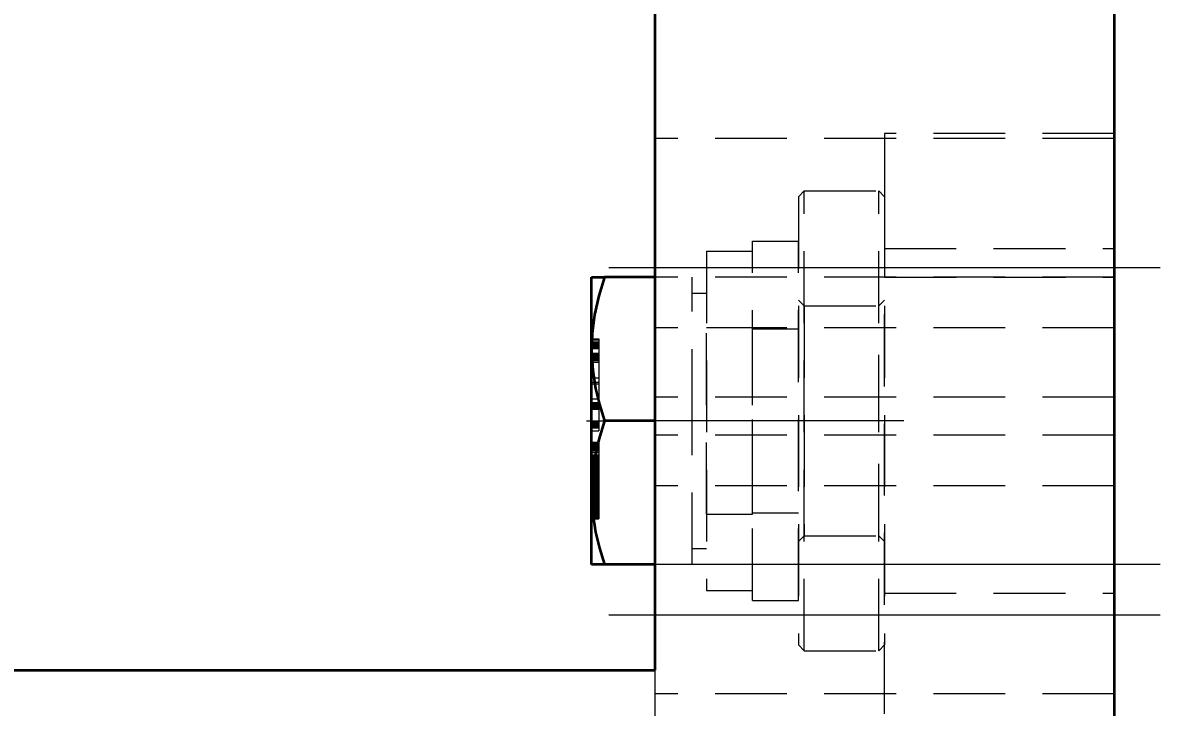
# Model space of a CAD drawing. Header units: millimetres. Extents: x 9439 to 18429, y 1498 to 3280.
# Drawn here: x 10948.51 to 10988.11, y 2889.36 to 2913.19 of the extents above; entities that cross this region are included whole.
import ezdxf

# ---------------------------------------------------------------- set-up
doc = ezdxf.new("R2010")
doc.units = ezdxf.units.MM
doc.linetypes.add('CENTER-HOKUTO', pattern=[23, 20, -1, 1, -1])
doc.linetypes.add('HIDDEN-HOKUTO', pattern=[3.8, 2.5, -1.3])
doc.layers.add('AM_7', color=2, linetype='CENTER-HOKUTO', lineweight=30)
doc.layers.add('AM_HID', color=1, linetype='HIDDEN-HOKUTO', lineweight=25)
doc.layers.add('word_dim', color=253, linetype='Continuous')
doc.styles.get("Standard").update_dxf_attribs({"font": 'romans.shx', "bigfont": 'bigfont.shx'})
doc.dimstyles.new('RS1-6', dxfattribs={"dimscale": 6, "dimtxt": 3.5, "dimasz": 3, "dimexe": 1, "dimexo": 0, "dimgap": 1, "dimtad": 3, "dimdsep": 46, "dimtxsty": 'Standard', "dimblk1": 'OPEN', "dimblk2": 'OPEN', "dimsah": 1, "dimcen": 0, "dimclrd": 256, "dimclre": 256, "dimclrt": 3, "dimadec": 0, "dimazin": 0, "dimtfac": 1, "dimtmove": 0, "dimatfit": 3, "dimldrblk": 'OPEN', "dimfxl": 0, "dimtolj": 1, "dimtzin": 0, "dimarcsym": 0})

# ---------------------------------------------------------------- blocks, each defined once
blk = doc.blocks.new('_Open')
at = {"color": 0, "lineweight": -2}
for p, q in [((-1, 0.1667), (0, 0)), ((-1, -0.1667), (0, 0)), ((0, 0), (-1, 0))]:
    blk.add_line(p, q, dxfattribs=at)
blk = doc.blocks.new('*D269')
at = {"layer": 'DEFPOINTS', "color": 0, "linetype": 'Continuous', "ltscale": 2}
for p in [(10986.514, 3021.932), (10986.514, 2929.159), (10759.513, 2851.319)]:
    blk.add_point(p, dxfattribs=at)
at = {"layer": 'word_dim', "linetype": 'Continuous', "lineweight": -2, "ltscale": 2}
for p, q in [((10759.513, 2851.319), (10759.513, 3027.932)), ((10986.514, 2929.159), (10986.514, 3027.932)), ((10777.513, 3021.932), (10968.514, 3021.932))]:
    blk.add_line(p, q, dxfattribs=at)
at = {"layer": 'word_dim', "linetype": 'Continuous', "lineweight": -2, "ltscale": 2, "xscale": 18, "yscale": 18, "zscale": 18, "rotation": 180}
blk.add_blockref('_Open', (10759.513, 3021.932), dxfattribs=at)
at = {"layer": 'word_dim', "linetype": 'Continuous', "lineweight": -2, "ltscale": 2, "xscale": 18, "yscale": 18, "zscale": 18}
blk.add_blockref('_Open', (10986.514, 3021.932), dxfattribs=at)
at = {"layer": 'word_dim', "color": 3, "linetype": 'Continuous', "ltscale": 2, "insert": (10873.013, 3038.432), "char_height": 21, "attachment_point": 5}
blk.add_mtext('\\A1;227', dxfattribs=at)
blk = doc.blocks.new('*D270')
at = {"layer": 'DEFPOINTS', "color": 0, "linetype": 'Continuous', "ltscale": 2}
for p in [(10978.514, 2934.659), (10663.972, 2668.456), (10821.513, 2668.456)]:
    blk.add_point(p, dxfattribs=at)
at = {"layer": 'word_dim', "linetype": 'Continuous', "lineweight": -2, "ltscale": 2}
for p, q in [((10978.514, 2934.659), (10657.972, 2934.659)), ((10663.972, 2916.659), (10663.972, 2686.456)), ((10821.513, 2668.456), (10657.972, 2668.456))]:
    blk.add_line(p, q, dxfattribs=at)
at = {"layer": 'word_dim', "linetype": 'Continuous', "lineweight": -2, "ltscale": 2, "xscale": 18, "yscale": 18, "zscale": 18}
for p, rotation in [((10663.972, 2934.659), 90), ((10663.972, 2668.456), 270)]:
    blk.add_blockref('_Open', p, dxfattribs=dict(at, rotation=rotation))
at = {"layer": 'word_dim', "color": 3, "linetype": 'Continuous', "ltscale": 2, "insert": (10647.472, 2801.558), "char_height": 21, "attachment_point": 5, "rotation": 90}
blk.add_mtext('\\A1;266.2', dxfattribs=at)

msp = doc.modelspace()

# ---------------------------------------------------------------- linework, layer by layer
at = {"color": 7, "lineweight": 35}
for p, q in [((10970.514, 2934.659), (10970.514, 2890.659)), ((10986.514, 2934.659), (10986.514, 2874.659)), ((10896.514, 2890.659), (10970.514, 2890.659))]:
    msp.add_line(p, q, dxfattribs=at)
at = {"color": 7, "lineweight": 35, "ltscale": 0.011188}
for p, q in [((10968.314, 2904.332), (10968.761, 2904.332)), ((10968.761, 2894.332), (10968.314, 2894.332))]:
    msp.add_line(p, q, dxfattribs=at)
at = {"color": 7, "lineweight": 35, "ltscale": 0.25}
msp.add_line((10968.314, 2894.332), (10968.314, 2904.332), dxfattribs=at)
at = {"color": 7, "lineweight": 35, "ltscale": 0.043811}
for p, q in [((10970.514, 2904.332), (10968.761, 2904.332)), ((10970.514, 2899.332), (10968.761, 2899.332)), ((10970.514, 2894.332), (10968.761, 2894.332))]:
    msp.add_line(p, q, dxfattribs=at)
at = {"color": 7, "lineweight": 35}
for points in [[(10968.761, 2904.332), (10968.566, 2903.679), (10968.421, 2903.018), (10968.337, 2902.374), (10968.316, 2901.726), (10968.357, 2901.093), (10968.455, 2900.463), (10968.59, 2899.895), (10968.761, 2899.332)], [(10968.761, 2899.332), (10968.566, 2898.679), (10968.421, 2898.018), (10968.337, 2897.374), (10968.316, 2896.726), (10968.357, 2896.093), (10968.455, 2895.463), (10968.59, 2894.895), (10968.761, 2894.332)]]:
    msp.add_lwpolyline(points, dxfattribs=at)
at = {"layer": 'AM_7', "color": 2, "lineweight": 13}
for p, q in [((10988.114, 2904.659), (10968.913, 2904.659)), ((10968.14, 2899.332), (10968.824, 2899.332)), ((10979.184, 2899.332), (10971.144, 2899.332)), ((10988.114, 2894.332), (10968.913, 2894.332)), ((10988.114, 2892.565), (10968.913, 2892.565))]:
    msp.add_line(p, q, dxfattribs=at)
at = {"layer": 'AM_HID', "color": 1, "lineweight": 13}
for p, q in [((10986.514, 2909.159), (10970.514, 2909.159)), ((10986.514, 2909.332), (10978.514, 2909.332)), ((10978.514, 2909.332), (10978.514, 2904.332)), ((10975.514, 2907.132), (10975.714, 2907.332)), ((10975.514, 2907.132), (10975.514, 2891.532)), ((10975.714, 2891.332), (10975.714, 2907.332)), ((10975.714, 2891.332), (10975.714, 2907.332)), ((10975.714, 2907.332), (10978.314, 2907.332)), ((10978.314, 2891.332), (10978.314, 2907.332)), ((10978.314, 2891.332), (10978.314, 2907.332)), ((10978.514, 2907.132), (10978.314, 2907.332)), ((10978.514, 2907.132), (10978.514, 2891.532)), ((10973.914, 2893.082), (10973.914, 2905.582)), ((10973.914, 2905.582), (10975.514, 2905.582)), ((10975.514, 2893.082), (10975.514, 2905.582)), ((10972.314, 2905.232), (10972.314, 2893.432)), ((10972.314, 2905.232), (10973.914, 2905.232)), ((10978.514, 2905.332), (10986.514, 2905.332)), ((10986.514, 2904.332), (10970.514, 2904.332)), ((10971.814, 2899.332), (10971.814, 2904.332)), ((10978.514, 2904.332), (10986.514, 2904.332)), ((10978.514, 2904.332), (10986.514, 2904.332)), ((10978.514, 2866.332), (10978.514, 2904.332)), ((10971.814, 2903.772), (10972.314, 2903.772)), ((10975.714, 2903.332), (10975.514, 2903.532)), ((10978.314, 2903.332), (10978.514, 2903.532)), ((10975.714, 2903.332), (10975.714, 2895.332)), ((10975.714, 2903.332), (10975.714, 2895.332)), ((10975.714, 2903.332), (10978.314, 2903.332)), ((10978.314, 2895.332), (10978.314, 2903.332)), ((10978.314, 2895.332), (10978.314, 2903.332)), ((10986.514, 2902.565), (10970.514, 2902.565)), ((10972.314, 2902.582), (10973.914, 2902.582)), ((10972.314, 2896.082), (10972.314, 2902.582)), ((10973.914, 2896.082), (10973.914, 2902.582)), ((10973.914, 2902.532), (10975.514, 2902.532)), ((10968.314, 2902.183), (10968.564, 2902.183)), ((10968.314, 2902.157), (10968.564, 2902.157)), ((10968.314, 2902.079), (10968.564, 2902.079)), ((10968.314, 2902.079), (10968.564, 2902.079)), ((10968.314, 2902.053), (10968.564, 2902.053)), ((10968.314, 2902.053), (10968.564, 2902.053)), ((10968.314, 2902.03), (10968.564, 2902.03)), ((10968.314, 2902.03), (10968.564, 2902.03)), ((10968.314, 2902.008), (10968.564, 2902.008)), ((10968.314, 2902.008), (10968.564, 2902.008)), ((10968.314, 2901.987), (10968.564, 2901.987)), ((10968.314, 2901.987), (10968.564, 2901.987)), ((10968.314, 2901.968), (10968.564, 2901.968)), ((10968.314, 2901.968), (10968.564, 2901.968)), ((10968.314, 2901.951), (10968.564, 2901.951)), ((10968.314, 2901.951), (10968.564, 2901.951)), ((10968.314, 2901.935), (10968.564, 2901.935)), ((10968.314, 2901.935), (10968.564, 2901.935)), ((10968.314, 2901.921), (10968.564, 2901.921)), ((10968.314, 2901.921), (10968.564, 2901.921)), ((10968.314, 2901.908), (10968.564, 2901.908)), ((10968.314, 2901.908), (10968.564, 2901.908)), ((10968.564, 2902.183), (10968.564, 2901.429)), ((10968.314, 2901.897), (10968.564, 2901.897)), ((10968.314, 2901.897), (10968.564, 2901.897)), ((10968.314, 2901.887), (10968.564, 2901.887)), ((10968.314, 2901.887), (10968.564, 2901.887)), ((10968.314, 2901.878), (10968.564, 2901.878)), ((10968.314, 2901.878), (10968.564, 2901.878)), ((10968.314, 2901.87), (10968.564, 2901.87)), ((10968.314, 2901.87), (10968.564, 2901.87)), ((10968.314, 2901.863), (10968.564, 2901.863)), ((10968.314, 2901.863), (10968.564, 2901.863)), ((10968.314, 2901.858), (10968.564, 2901.858)), ((10968.314, 2901.858), (10968.564, 2901.858)), ((10968.314, 2901.853), (10968.564, 2901.853)), ((10968.314, 2901.853), (10968.564, 2901.853)), ((10968.314, 2901.849), (10968.564, 2901.849)), ((10968.314, 2901.849), (10968.564, 2901.849)), ((10968.314, 2901.847), (10968.564, 2901.847)), ((10968.314, 2901.847), (10968.564, 2901.847)), ((10968.314, 2901.845), (10968.564, 2901.845)), ((10968.314, 2901.845), (10968.564, 2901.845)), ((10968.314, 2901.845), (10968.564, 2901.845)), ((10968.314, 2901.689), (10968.564, 2901.689)), ((10968.314, 2901.688), (10968.564, 2901.688)), ((10968.314, 2901.686), (10968.564, 2901.686)), ((10968.314, 2901.683), (10968.564, 2901.683)), ((10968.314, 2901.678), (10968.564, 2901.678)), ((10968.314, 2901.672), (10968.564, 2901.672)), ((10968.314, 2901.665), (10968.564, 2901.665)), ((10968.314, 2901.657), (10968.564, 2901.657)), ((10968.314, 2901.647), (10968.564, 2901.647)), ((10968.314, 2901.637), (10968.564, 2901.637)), ((10968.314, 2901.636), (10968.564, 2901.636)), ((10968.314, 2901.624), (10968.564, 2901.624)), ((10968.314, 2901.61), (10968.564, 2901.61)), ((10968.314, 2901.596), (10968.564, 2901.596)), ((10968.314, 2901.581), (10968.564, 2901.581)), ((10968.314, 2901.565), (10968.564, 2901.565)), ((10968.314, 2901.549), (10968.564, 2901.549)), ((10968.314, 2901.532), (10968.564, 2901.532)), ((10968.314, 2901.514), (10968.564, 2901.514)), ((10968.314, 2901.495), (10968.564, 2901.495)), ((10968.314, 2901.475), (10968.564, 2901.475)), ((10968.314, 2901.455), (10968.564, 2901.455)), ((10968.314, 2901.429), (10968.564, 2901.429)), ((10968.314, 2901.377), (10968.564, 2901.377)), ((10968.564, 2901.429), (10968.564, 2900.675)), ((10968.314, 2900.831), (10968.564, 2900.831)), ((10968.314, 2900.675), (10968.564, 2900.675)), ((10968.314, 2900.675), (10968.564, 2900.675)), ((10968.314, 2900.623), (10968.564, 2900.623)), ((10968.564, 2900.675), (10968.564, 2900.623)), ((10968.564, 2900.623), (10968.564, 2899.817)), ((10968.314, 2900.103), (10968.564, 2900.103)), ((10968.314, 2899.973), (10968.564, 2899.973)), ((10968.314, 2899.947), (10968.564, 2899.947)), ((10968.314, 2899.924), (10968.564, 2899.924)), ((10986.514, 2900.159), (10970.514, 2900.159)), ((10968.314, 2899.902), (10968.564, 2899.902)), ((10968.314, 2899.881), (10968.564, 2899.881)), ((10968.314, 2899.862), (10968.564, 2899.862)), ((10968.314, 2899.845), (10968.564, 2899.845)), ((10968.314, 2899.829), (10968.564, 2899.829)), ((10968.314, 2899.817), (10968.564, 2899.817)), ((10968.314, 2899.815), (10968.564, 2899.815)), ((10968.314, 2899.802), (10968.564, 2899.802)), ((10968.314, 2899.791), (10968.564, 2899.791)), ((10968.314, 2899.791), (10968.564, 2899.791)), ((10968.314, 2899.781), (10968.564, 2899.781)), ((10968.314, 2899.772), (10968.564, 2899.772)), ((10968.314, 2899.764), (10968.564, 2899.764)), ((10968.314, 2899.757), (10968.564, 2899.757)), ((10968.314, 2899.752), (10968.564, 2899.752)), ((10968.314, 2899.747), (10968.564, 2899.747)), ((10968.314, 2899.743), (10968.564, 2899.743)), ((10968.314, 2899.741), (10968.564, 2899.741)), ((10968.314, 2899.739), (10968.564, 2899.739)), ((10968.314, 2899.739), (10968.564, 2899.739)), ((10968.564, 2899.817), (10968.564, 2898.985)), ((10968.314, 2899.323), (10968.564, 2899.323)), ((10968.314, 2899.322), (10968.564, 2899.322)), ((10968.314, 2899.322), (10968.564, 2899.322)), ((10968.314, 2899.32), (10968.564, 2899.32)), ((10968.314, 2899.32), (10968.564, 2899.32)), ((10968.314, 2899.317), (10968.564, 2899.317)), ((10968.314, 2899.317), (10968.564, 2899.317)), ((10968.314, 2899.312), (10968.564, 2899.312)), ((10968.314, 2899.312), (10968.564, 2899.312)), ((10968.314, 2899.306), (10968.564, 2899.306)), ((10968.314, 2899.306), (10968.564, 2899.306)), ((10968.314, 2899.299), (10968.564, 2899.299)), ((10968.314, 2899.299), (10968.564, 2899.299)), ((10968.314, 2899.291), (10968.564, 2899.291)), ((10968.314, 2899.291), (10968.564, 2899.291)), ((10968.314, 2899.281), (10968.564, 2899.281)), ((10968.314, 2899.281), (10968.564, 2899.281)), ((10968.314, 2899.27), (10968.564, 2899.27)), ((10968.314, 2899.27), (10968.564, 2899.27)), ((10968.314, 2899.258), (10968.564, 2899.258)), ((10968.314, 2899.258), (10968.564, 2899.258)), ((10968.314, 2899.244), (10968.564, 2899.244)), ((10968.314, 2899.244), (10968.564, 2899.244)), ((10968.314, 2899.23), (10968.564, 2899.23)), ((10968.314, 2899.23), (10968.564, 2899.23)), ((10968.314, 2899.215), (10968.564, 2899.215)), ((10968.314, 2899.215), (10968.564, 2899.215)), ((10968.314, 2899.199), (10968.564, 2899.199)), ((10968.314, 2899.199), (10968.564, 2899.199)), ((10968.314, 2899.183), (10968.564, 2899.183)), ((10968.314, 2899.183), (10968.564, 2899.183)), ((10968.314, 2899.166), (10968.564, 2899.166)), ((10968.314, 2899.166), (10968.564, 2899.166)), ((10968.314, 2899.148), (10968.564, 2899.148)), ((10968.314, 2899.148), (10968.564, 2899.148)), ((10968.314, 2899.129), (10968.564, 2899.129)), ((10968.314, 2899.129), (10968.564, 2899.129)), ((10971.814, 2899.332), (10968.761, 2899.332)), ((10971.814, 2899.332), (10970.514, 2899.332)), ((10971.814, 2894.332), (10971.814, 2899.332)), ((10968.314, 2899.109), (10968.564, 2899.109)), ((10968.314, 2899.109), (10968.564, 2899.109)), ((10968.314, 2899.089), (10968.564, 2899.089)), ((10968.314, 2899.089), (10968.564, 2899.089)), ((10968.314, 2898.985), (10968.564, 2898.985)), ((10986.514, 2898.832), (10970.514, 2898.832)), ((10968.314, 2898.595), (10968.564, 2898.595)), ((10968.314, 2898.591), (10968.564, 2898.591)), ((10968.314, 2898.59), (10968.564, 2898.59)), ((10968.314, 2898.58), (10968.564, 2898.58)), ((10968.314, 2898.577), (10968.564, 2898.577)), ((10968.314, 2898.562), (10968.564, 2898.562)), ((10968.314, 2898.555), (10968.564, 2898.555)), ((10968.314, 2898.536), (10968.564, 2898.536)), ((10968.314, 2898.524), (10968.564, 2898.524)), ((10968.314, 2898.504), (10968.564, 2898.504)), ((10968.314, 2898.484), (10968.564, 2898.484)), ((10968.314, 2898.464), (10968.564, 2898.464)), ((10968.314, 2898.436), (10968.564, 2898.436)), ((10968.314, 2898.416), (10968.564, 2898.416)), ((10968.314, 2898.378), (10968.564, 2898.378)), ((10968.314, 2898.362), (10968.564, 2898.362)), ((10968.564, 2898.595), (10968.564, 2898.59)), ((10968.564, 2898.59), (10968.564, 2898.577)), ((10968.564, 2898.577), (10968.564, 2898.555)), ((10968.564, 2898.555), (10968.564, 2898.524)), ((10968.564, 2898.524), (10968.564, 2898.484)), ((10968.564, 2898.484), (10968.564, 2898.436)), ((10968.564, 2898.436), (10968.564, 2898.378)), ((10968.564, 2898.378), (10968.564, 2898.312)), ((10968.314, 2898.312), (10968.564, 2898.312)), ((10968.314, 2898.3), (10968.564, 2898.3)), ((10968.314, 2898.237), (10968.564, 2898.237)), ((10968.314, 2898.231), (10968.564, 2898.231)), ((10968.314, 2898.154), (10968.564, 2898.154)), ((10968.314, 2898.153), (10968.564, 2898.153)), ((10968.314, 2898.101), (10968.564, 2898.101)), ((10968.314, 2898.101), (10968.564, 2898.101)), ((10968.314, 2898.059), (10968.314, 2898.101)), ((10968.314, 2898.098), (10968.564, 2898.098)), ((10968.314, 2898.098), (10968.564, 2898.098)), ((10968.314, 2898.09), (10968.564, 2898.09)), ((10968.314, 2898.088), (10968.564, 2898.088)), ((10968.314, 2898.076), (10968.564, 2898.076)), ((10968.314, 2898.073), (10968.564, 2898.073)), ((10968.314, 2898.072), (10968.564, 2898.072)), ((10968.314, 2898.068), (10968.564, 2898.068)), ((10968.314, 2898.061), (10968.564, 2898.061)), ((10968.314, 2898.059), (10968.564, 2898.059)), ((10968.314, 2898.016), (10968.314, 2898.059)), ((10968.314, 2898.057), (10968.564, 2898.057)), ((10968.314, 2898.051), (10968.564, 2898.051)), ((10968.314, 2898.034), (10968.564, 2898.034)), ((10968.314, 2898.032), (10968.564, 2898.032)), ((10968.314, 2898.023), (10968.564, 2898.023)), ((10968.314, 2898.016), (10968.564, 2898.016)), ((10968.314, 2897.972), (10968.314, 2898.016)), ((10968.314, 2898.002), (10968.564, 2898.002)), ((10968.314, 2897.997), (10968.564, 2897.997)), ((10968.314, 2897.988), (10968.564, 2897.988)), ((10968.314, 2897.982), (10968.564, 2897.982)), ((10968.314, 2897.972), (10968.564, 2897.972)), ((10968.314, 2897.928), (10968.314, 2897.972)), ((10968.314, 2897.967), (10968.564, 2897.967)), ((10968.314, 2897.963), (10968.564, 2897.963)), ((10968.314, 2897.957), (10968.564, 2897.957)), ((10968.314, 2897.948), (10968.564, 2897.948)), ((10968.564, 2898.312), (10968.564, 2898.237)), ((10968.564, 2898.237), (10968.564, 2898.153)), ((10968.564, 2898.153), (10968.564, 2898.061)), ((10968.564, 2898.061), (10968.564, 2897.963)), ((10968.564, 2897.963), (10968.564, 2897.859)), ((10968.314, 2897.928), (10968.564, 2897.928)), ((10968.314, 2897.883), (10968.314, 2897.928)), ((10968.314, 2897.926), (10968.564, 2897.926)), ((10968.314, 2897.915), (10968.564, 2897.915)), ((10968.314, 2897.901), (10968.564, 2897.901)), ((10968.314, 2897.885), (10968.564, 2897.885)), ((10968.314, 2897.883), (10968.564, 2897.883)), ((10968.314, 2897.837), (10968.314, 2897.883)), ((10968.314, 2897.88), (10968.564, 2897.88)), ((10968.314, 2897.871), (10968.564, 2897.871)), ((10968.314, 2897.859), (10968.564, 2897.859)), ((10968.314, 2897.848), (10968.564, 2897.848)), ((10968.314, 2897.837), (10968.564, 2897.837)), ((10968.314, 2897.79), (10968.314, 2897.837)), ((10968.314, 2897.828), (10968.564, 2897.828)), ((10968.314, 2897.825), (10968.564, 2897.825)), ((10968.314, 2897.79), (10968.564, 2897.79)), ((10968.314, 2897.743), (10968.314, 2897.79)), ((10968.314, 2897.789), (10968.564, 2897.789)), ((10968.314, 2897.782), (10968.564, 2897.782)), ((10968.314, 2897.776), (10968.564, 2897.776)), ((10968.314, 2897.772), (10968.564, 2897.772)), ((10968.314, 2897.749), (10968.564, 2897.749)), ((10968.314, 2897.743), (10968.564, 2897.743)), ((10968.314, 2897.695), (10968.314, 2897.743)), ((10968.314, 2897.725), (10968.564, 2897.725)), ((10968.314, 2897.725), (10968.564, 2897.725)), ((10968.314, 2897.714), (10968.564, 2897.714)), ((10968.314, 2897.695), (10968.564, 2897.695)), ((10968.314, 2897.646), (10968.314, 2897.695)), ((10968.314, 2897.672), (10968.564, 2897.672)), ((10968.314, 2897.672), (10968.564, 2897.672)), ((10968.314, 2897.659), (10968.564, 2897.659)), ((10968.314, 2897.653), (10968.564, 2897.653)), ((10968.314, 2897.646), (10968.564, 2897.646)), ((10968.314, 2897.596), (10968.314, 2897.646)), ((10968.314, 2897.633), (10968.564, 2897.633)), ((10968.314, 2897.617), (10968.564, 2897.617)), ((10968.314, 2897.596), (10968.564, 2897.596)), ((10968.314, 2897.545), (10968.314, 2897.596)), ((10968.314, 2897.591), (10968.564, 2897.591)), ((10968.314, 2897.59), (10968.564, 2897.59)), ((10968.314, 2897.561), (10968.564, 2897.561)), ((10968.314, 2897.555), (10968.564, 2897.555)), ((10968.314, 2897.545), (10968.564, 2897.545)), ((10968.314, 2897.494), (10968.314, 2897.545)), ((10968.564, 2897.859), (10968.564, 2897.749)), ((10968.564, 2897.749), (10968.564, 2897.633)), ((10968.564, 2897.633), (10968.564, 2897.51)), ((10968.314, 2897.525), (10968.564, 2897.525)), ((10968.314, 2897.518), (10968.564, 2897.518)), ((10968.314, 2897.51), (10968.564, 2897.51)), ((10968.314, 2897.504), (10968.564, 2897.504)), ((10968.314, 2897.494), (10968.564, 2897.494)), ((10968.314, 2897.442), (10968.314, 2897.494)), ((10968.314, 2897.458), (10968.564, 2897.458)), ((10968.314, 2897.447), (10968.564, 2897.447)), ((10968.314, 2897.444), (10968.564, 2897.444)), ((10968.314, 2897.442), (10968.564, 2897.442)), ((10968.314, 2897.389), (10968.314, 2897.442)), ((10968.314, 2897.432), (10968.564, 2897.432)), ((10968.314, 2897.389), (10968.564, 2897.389)), ((10968.314, 2897.389), (10968.564, 2897.389)), ((10968.314, 2897.335), (10968.314, 2897.389)), ((10968.314, 2897.388), (10968.564, 2897.388)), ((10968.314, 2897.381), (10968.564, 2897.381)), ((10968.314, 2897.367), (10968.564, 2897.367)), ((10968.314, 2897.335), (10968.564, 2897.335)), ((10968.314, 2897.281), (10968.314, 2897.335)), ((10968.314, 2897.33), (10968.564, 2897.33)), ((10968.314, 2897.316), (10968.564, 2897.316)), ((10968.314, 2897.302), (10968.564, 2897.302)), ((10968.314, 2897.288), (10968.564, 2897.288)), ((10968.314, 2897.281), (10968.564, 2897.281)), ((10968.314, 2897.225), (10968.314, 2897.281)), ((10968.314, 2897.27), (10968.564, 2897.27)), ((10968.314, 2897.246), (10968.564, 2897.246)), ((10968.314, 2897.241), (10968.564, 2897.241)), ((10968.314, 2897.225), (10968.564, 2897.225)), ((10968.314, 2897.169), (10968.314, 2897.225)), ((10968.314, 2897.21), (10968.564, 2897.21)), ((10968.314, 2897.206), (10968.564, 2897.206)), ((10968.314, 2897.169), (10968.564, 2897.169)), ((10968.314, 2897.113), (10968.314, 2897.169)), ((10968.314, 2897.165), (10968.564, 2897.165)), ((10968.314, 2897.165), (10968.564, 2897.165)), ((10968.314, 2897.149), (10968.564, 2897.149)), ((10968.564, 2897.51), (10968.564, 2897.381)), ((10968.564, 2897.381), (10968.564, 2897.246)), ((10968.564, 2897.246), (10968.564, 2897.104)), ((10968.314, 2897.122), (10968.564, 2897.122)), ((10968.314, 2897.113), (10968.564, 2897.113)), ((10968.314, 2897.051), (10968.314, 2897.113)), ((10968.314, 2897.104), (10968.564, 2897.104)), ((10968.314, 2897.088), (10968.564, 2897.088)), ((10968.314, 2897.087), (10968.564, 2897.087)), ((10968.314, 2897.067), (10968.564, 2897.067)), ((10968.314, 2897.051), (10968.564, 2897.051)), ((10968.314, 2896.992), (10968.314, 2897.051)), ((10968.314, 2897.035), (10968.564, 2897.035)), ((10968.314, 2897.016), (10968.564, 2897.016)), ((10968.314, 2896.994), (10968.564, 2896.994)), ((10968.314, 2896.992), (10968.564, 2896.992)), ((10968.314, 2896.934), (10968.314, 2896.992)), ((10968.314, 2896.972), (10968.564, 2896.972)), ((10968.314, 2896.965), (10968.564, 2896.965)), ((10968.314, 2896.957), (10968.564, 2896.957)), ((10968.314, 2896.957), (10968.564, 2896.957)), ((10968.314, 2896.947), (10968.564, 2896.947)), ((10968.314, 2896.934), (10968.564, 2896.934)), ((10968.314, 2896.878), (10968.314, 2896.934)), ((10968.314, 2896.922), (10968.564, 2896.922)), ((10968.314, 2896.889), (10968.564, 2896.889)), ((10968.314, 2896.885), (10968.564, 2896.885)), ((10968.314, 2896.882), (10968.564, 2896.882)), ((10968.314, 2896.879), (10968.564, 2896.879)), ((10968.314, 2896.878), (10968.564, 2896.878)), ((10968.314, 2896.823), (10968.314, 2896.878)), ((10968.314, 2896.859), (10968.564, 2896.859)), ((10968.314, 2896.851), (10968.564, 2896.851)), ((10968.314, 2896.832), (10968.564, 2896.832)), ((10968.314, 2896.823), (10968.564, 2896.823)), ((10968.314, 2896.771), (10968.314, 2896.823)), ((10968.314, 2896.82), (10968.564, 2896.82)), ((10968.314, 2896.817), (10968.564, 2896.817)), ((10968.314, 2896.807), (10968.564, 2896.807)), ((10968.314, 2896.788), (10968.564, 2896.788)), ((10968.314, 2896.785), (10968.564, 2896.785)), ((10968.314, 2896.771), (10968.564, 2896.771)), ((10968.314, 2896.72), (10968.314, 2896.771)), ((10968.314, 2896.766), (10968.564, 2896.766)), ((10968.314, 2896.762), (10968.564, 2896.762)), ((10968.314, 2896.751), (10968.564, 2896.751)), ((10968.564, 2897.104), (10968.564, 2896.957)), ((10968.564, 2896.957), (10968.564, 2896.885)), ((10968.564, 2896.885), (10968.564, 2896.817)), ((10968.564, 2896.817), (10968.564, 2896.751)), ((10968.564, 2896.751), (10968.564, 2896.688)), ((10986.514, 2897.065), (10970.514, 2897.065)), ((10968.314, 2896.749), (10968.564, 2896.749)), ((10968.314, 2896.744), (10968.564, 2896.744)), ((10968.314, 2896.734), (10968.564, 2896.734)), ((10968.314, 2896.721), (10968.564, 2896.721)), ((10968.314, 2896.72), (10968.564, 2896.72)), ((10968.314, 2896.672), (10968.314, 2896.72)), ((10968.314, 2896.709), (10968.564, 2896.709)), ((10968.314, 2896.708), (10968.564, 2896.708)), ((10968.314, 2896.7), (10968.564, 2896.7)), ((10968.314, 2896.699), (10968.564, 2896.699)), ((10968.314, 2896.697), (10968.564, 2896.697)), ((10968.314, 2896.697), (10968.564, 2896.697)), ((10968.314, 2896.696), (10968.564, 2896.696)), ((10968.314, 2896.696), (10968.564, 2896.696)), ((10968.314, 2896.695), (10968.564, 2896.695)), ((10968.314, 2896.695), (10968.564, 2896.695)), ((10968.314, 2896.694), (10968.564, 2896.694)), ((10968.314, 2896.693), (10968.564, 2896.693)), ((10968.314, 2896.692), (10968.564, 2896.692)), ((10968.314, 2896.691), (10968.564, 2896.691)), ((10968.314, 2896.69), (10968.564, 2896.69)), ((10968.314, 2896.69), (10968.564, 2896.69)), ((10968.314, 2896.688), (10968.564, 2896.688)), ((10968.314, 2896.688), (10968.564, 2896.688)), ((10968.314, 2896.686), (10968.564, 2896.686)), ((10968.314, 2896.686), (10968.564, 2896.686)), ((10968.314, 2896.683), (10968.564, 2896.683)), ((10968.314, 2896.681), (10968.564, 2896.681)), ((10968.314, 2896.68), (10968.564, 2896.68)), ((10968.314, 2896.679), (10968.564, 2896.679)), ((10968.314, 2896.678), (10968.564, 2896.678)), ((10968.314, 2896.677), (10968.564, 2896.677)), ((10968.314, 2896.675), (10968.564, 2896.675)), ((10968.314, 2896.674), (10968.564, 2896.674)), ((10968.314, 2896.674), (10968.564, 2896.674)), ((10968.314, 2896.673), (10968.564, 2896.673)), ((10968.314, 2896.673), (10968.564, 2896.673)), ((10968.314, 2896.672), (10968.564, 2896.672)), ((10968.314, 2896.672), (10968.564, 2896.672)), ((10968.314, 2896.625), (10968.314, 2896.672)), ((10968.314, 2896.671), (10968.564, 2896.671)), ((10968.314, 2896.671), (10968.564, 2896.671)), ((10968.314, 2896.671), (10968.564, 2896.671)), ((10968.314, 2896.671), (10968.564, 2896.671)), ((10968.314, 2896.665), (10968.564, 2896.665)), ((10968.314, 2896.657), (10968.564, 2896.657)), ((10968.314, 2896.655), (10968.564, 2896.655)), ((10968.314, 2896.644), (10968.564, 2896.644)), ((10968.314, 2896.644), (10968.564, 2896.644)), ((10968.314, 2896.632), (10968.564, 2896.632)), ((10968.314, 2896.628), (10968.564, 2896.628)), ((10968.314, 2896.625), (10968.564, 2896.625)), ((10968.314, 2896.58), (10968.314, 2896.625)), ((10968.314, 2896.618), (10968.564, 2896.618)), ((10968.314, 2896.614), (10968.564, 2896.614)), ((10968.314, 2896.61), (10968.564, 2896.61)), ((10968.314, 2896.603), (10968.564, 2896.603)), ((10968.314, 2896.587), (10968.564, 2896.587)), ((10968.314, 2896.58), (10968.564, 2896.58)), ((10968.314, 2896.538), (10968.314, 2896.58)), ((10968.314, 2896.571), (10968.564, 2896.571)), ((10968.314, 2896.569), (10968.564, 2896.569)), ((10968.314, 2896.567), (10968.564, 2896.567)), ((10968.314, 2896.55), (10968.564, 2896.55)), ((10968.314, 2896.55), (10968.564, 2896.55)), ((10968.314, 2896.538), (10968.564, 2896.538)), ((10968.314, 2896.5), (10968.314, 2896.538)), ((10968.314, 2896.53), (10968.564, 2896.53)), ((10968.314, 2896.53), (10968.564, 2896.53)), ((10968.314, 2896.527), (10968.564, 2896.527)), ((10968.314, 2896.517), (10968.564, 2896.517)), ((10968.314, 2896.509), (10968.564, 2896.509)), ((10968.314, 2896.5), (10968.564, 2896.5)), ((10968.314, 2896.467), (10968.314, 2896.5)), ((10968.314, 2896.492), (10968.564, 2896.492)), ((10968.314, 2896.486), (10968.564, 2896.486)), ((10968.314, 2896.467), (10968.564, 2896.467)), ((10968.314, 2896.438), (10968.314, 2896.467)), ((10968.314, 2896.466), (10968.564, 2896.466)), ((10968.314, 2896.464), (10968.564, 2896.464)), ((10968.314, 2896.462), (10968.564, 2896.462)), ((10968.314, 2896.461), (10968.564, 2896.461)), ((10968.314, 2896.449), (10968.564, 2896.449)), ((10968.314, 2896.438), (10968.564, 2896.438)), ((10968.314, 2896.414), (10968.314, 2896.438)), ((10968.314, 2896.437), (10968.564, 2896.437)), ((10968.314, 2896.434), (10968.564, 2896.434)), ((10968.314, 2896.417), (10968.564, 2896.417)), ((10968.314, 2896.414), (10968.564, 2896.414)), ((10968.314, 2896.394), (10968.314, 2896.414)), ((10968.314, 2896.411), (10968.564, 2896.411)), ((10968.314, 2896.406), (10968.564, 2896.406)), ((10968.314, 2896.394), (10968.564, 2896.394)), ((10968.314, 2896.379), (10968.314, 2896.394)), ((10968.314, 2896.392), (10968.564, 2896.392)), ((10968.314, 2896.385), (10968.564, 2896.385)), ((10968.314, 2896.379), (10968.564, 2896.379)), ((10968.314, 2896.367), (10968.314, 2896.379)), ((10968.314, 2896.378), (10968.564, 2896.378)), ((10968.314, 2896.377), (10968.564, 2896.377)), ((10968.314, 2896.372), (10968.564, 2896.372)), ((10968.314, 2896.37), (10968.564, 2896.37)), ((10968.314, 2896.367), (10968.564, 2896.367)), ((10968.314, 2896.361), (10968.314, 2896.367)), ((10968.314, 2896.367), (10968.564, 2896.367)), ((10968.314, 2896.361), (10968.564, 2896.361)), ((10968.314, 2896.359), (10968.314, 2896.361)), ((10968.314, 2896.361), (10968.564, 2896.361)), ((10968.314, 2896.359), (10968.564, 2896.359)), ((10968.564, 2896.688), (10968.564, 2896.628)), ((10968.564, 2896.628), (10968.564, 2896.571)), ((10968.564, 2896.571), (10968.564, 2896.517)), ((10968.564, 2896.517), (10968.564, 2896.466)), ((10968.564, 2896.466), (10968.564, 2896.417)), ((10968.564, 2896.417), (10968.564, 2896.372)), ((10968.564, 2896.372), (10968.564, 2896.33)), ((10968.314, 2896.351), (10968.564, 2896.351)), ((10968.314, 2896.33), (10968.564, 2896.33)), ((10968.314, 2896.326), (10968.564, 2896.326)), ((10968.314, 2896.313), (10968.564, 2896.313)), ((10968.314, 2896.303), (10968.564, 2896.303)), ((10968.314, 2896.294), (10968.564, 2896.294)), ((10968.314, 2896.292), (10968.564, 2896.292)), ((10968.314, 2896.282), (10968.564, 2896.282)), ((10968.314, 2896.263), (10968.564, 2896.263)), ((10968.314, 2896.259), (10968.564, 2896.259)), ((10968.314, 2896.248), (10968.564, 2896.248)), ((10968.314, 2896.245), (10968.564, 2896.245)), ((10968.314, 2896.23), (10968.564, 2896.23)), ((10968.314, 2896.23), (10968.564, 2896.23)), ((10968.314, 2896.222), (10968.564, 2896.222)), ((10968.314, 2896.216), (10968.564, 2896.216)), ((10968.314, 2896.206), (10968.564, 2896.206)), ((10968.314, 2896.203), (10968.564, 2896.203)), ((10968.314, 2896.192), (10968.564, 2896.192)), ((10968.314, 2896.19), (10968.564, 2896.19)), ((10968.314, 2896.186), (10968.564, 2896.186)), ((10968.314, 2896.182), (10968.564, 2896.182)), ((10968.314, 2896.174), (10968.564, 2896.174)), ((10968.314, 2896.171), (10968.564, 2896.171)), ((10968.314, 2896.167), (10968.564, 2896.167)), ((10968.314, 2896.161), (10968.564, 2896.161)), ((10968.314, 2896.159), (10968.564, 2896.159)), ((10968.314, 2896.158), (10968.564, 2896.158)), ((10968.314, 2896.156), (10968.564, 2896.156)), ((10968.314, 2896.153), (10968.564, 2896.153)), ((10968.314, 2896.153), (10968.564, 2896.153)), ((10968.314, 2896.151), (10968.564, 2896.151)), ((10968.314, 2896.151), (10968.564, 2896.151)), ((10968.314, 2896.138), (10968.564, 2896.138)), ((10968.314, 2896.101), (10968.564, 2896.101)), ((10968.314, 2896.091), (10968.564, 2896.091)), ((10968.314, 2896.052), (10968.564, 2896.052)), ((10968.314, 2896.05), (10968.564, 2896.05)), ((10968.314, 2896.015), (10968.564, 2896.015)), ((10968.314, 2896.011), (10968.564, 2896.011)), ((10968.314, 2895.985), (10968.564, 2895.985)), ((10968.314, 2895.977), (10968.564, 2895.977)), ((10968.314, 2895.96), (10968.564, 2895.96)), ((10968.564, 2896.33), (10968.564, 2896.292)), ((10968.564, 2896.292), (10968.564, 2896.259)), ((10968.564, 2896.259), (10968.564, 2896.23)), ((10968.564, 2896.23), (10968.564, 2896.206)), ((10968.564, 2896.206), (10968.564, 2896.186)), ((10968.564, 2896.186), (10968.564, 2896.171)), ((10968.564, 2896.171), (10968.564, 2896.159)), ((10968.564, 2896.159), (10968.564, 2896.153)), ((10968.564, 2896.153), (10968.564, 2896.138)), ((10968.564, 2896.153), (10968.564, 2896.151)), ((10968.564, 2896.138), (10968.564, 2896.091)), ((10968.564, 2896.091), (10968.564, 2896.05)), ((10968.564, 2896.05), (10968.564, 2896.015)), ((10968.564, 2896.015), (10968.564, 2895.985)), ((10968.564, 2895.985), (10968.564, 2895.96)), ((10968.564, 2895.96), (10968.564, 2895.941)), ((10972.314, 2896.082), (10973.914, 2896.082)), ((10973.914, 2896.132), (10975.514, 2896.132)), ((10968.314, 2895.951), (10968.564, 2895.951)), ((10968.314, 2895.941), (10968.564, 2895.941)), ((10968.314, 2895.932), (10968.564, 2895.932)), ((10968.314, 2895.928), (10968.564, 2895.928)), ((10968.314, 2895.92), (10968.564, 2895.92)), ((10968.314, 2895.919), (10968.564, 2895.919)), ((10968.314, 2895.917), (10968.564, 2895.917)), ((10968.564, 2895.941), (10968.564, 2895.928)), ((10968.564, 2895.928), (10968.564, 2895.919)), ((10968.564, 2895.919), (10968.564, 2895.917)), ((10975.714, 2895.332), (10975.514, 2895.132)), ((10975.714, 2895.332), (10978.314, 2895.332)), ((10978.314, 2895.332), (10978.514, 2895.132)), ((10971.814, 2894.892), (10972.314, 2894.892)), ((10971.814, 2894.332), (10970.514, 2894.332)), ((10972.314, 2893.432), (10973.914, 2893.432)), ((10978.514, 2893.332), (10986.514, 2893.332)), ((10973.914, 2893.082), (10975.514, 2893.082)), ((10975.514, 2891.532), (10975.714, 2891.332)), ((10975.714, 2891.332), (10978.314, 2891.332)), ((10978.514, 2891.532), (10978.314, 2891.332)), ((10970.514, 2890.659), (10970.514, 2874.659)), ((10986.514, 2889.832), (10970.514, 2889.832))]:
    msp.add_line(p, q, dxfattribs=at)
for points in [[(10968.761, 2899.332), (10968.566, 2899.986), (10968.421, 2900.646), (10968.337, 2901.291), (10968.316, 2901.939), (10968.357, 2902.572), (10968.455, 2903.201), (10968.59, 2903.77), (10968.761, 2904.332)], [(10968.761, 2894.332), (10968.566, 2894.986), (10968.421, 2895.646), (10968.337, 2896.291), (10968.316, 2896.939), (10968.357, 2897.572), (10968.455, 2898.201), (10968.59, 2898.77), (10968.761, 2899.332)]]:
    msp.add_lwpolyline(points, dxfattribs=at)

# ---------------------------------------------------------------- dimensions: what is measured, and where the dimension line sits
at = {"layer": 'word_dim', "linetype": 'Continuous', "ltscale": 2}
dim = msp.add_linear_dim(base=(10986.514, 3021.932), p1=(10759.513, 2851.319), p2=(10986.514, 2929.159), dimstyle='RS1-6', dxfattribs=at)
dim.commit()
dim.dimension.update_dxf_attribs({"geometry": '*D269', "text_midpoint": (10873.013, 3038.432)})
dim = msp.add_linear_dim(base=(10663.972, 2668.456), p1=(10978.514, 2934.659), p2=(10821.513, 2668.456), angle=90, dimstyle='RS1-6', dxfattribs=at)
dim.commit()
dim.dimension.update_dxf_attribs({"geometry": '*D270', "text_midpoint": (10647.472, 2801.558)})

doc.saveas('drawing.dxf')
